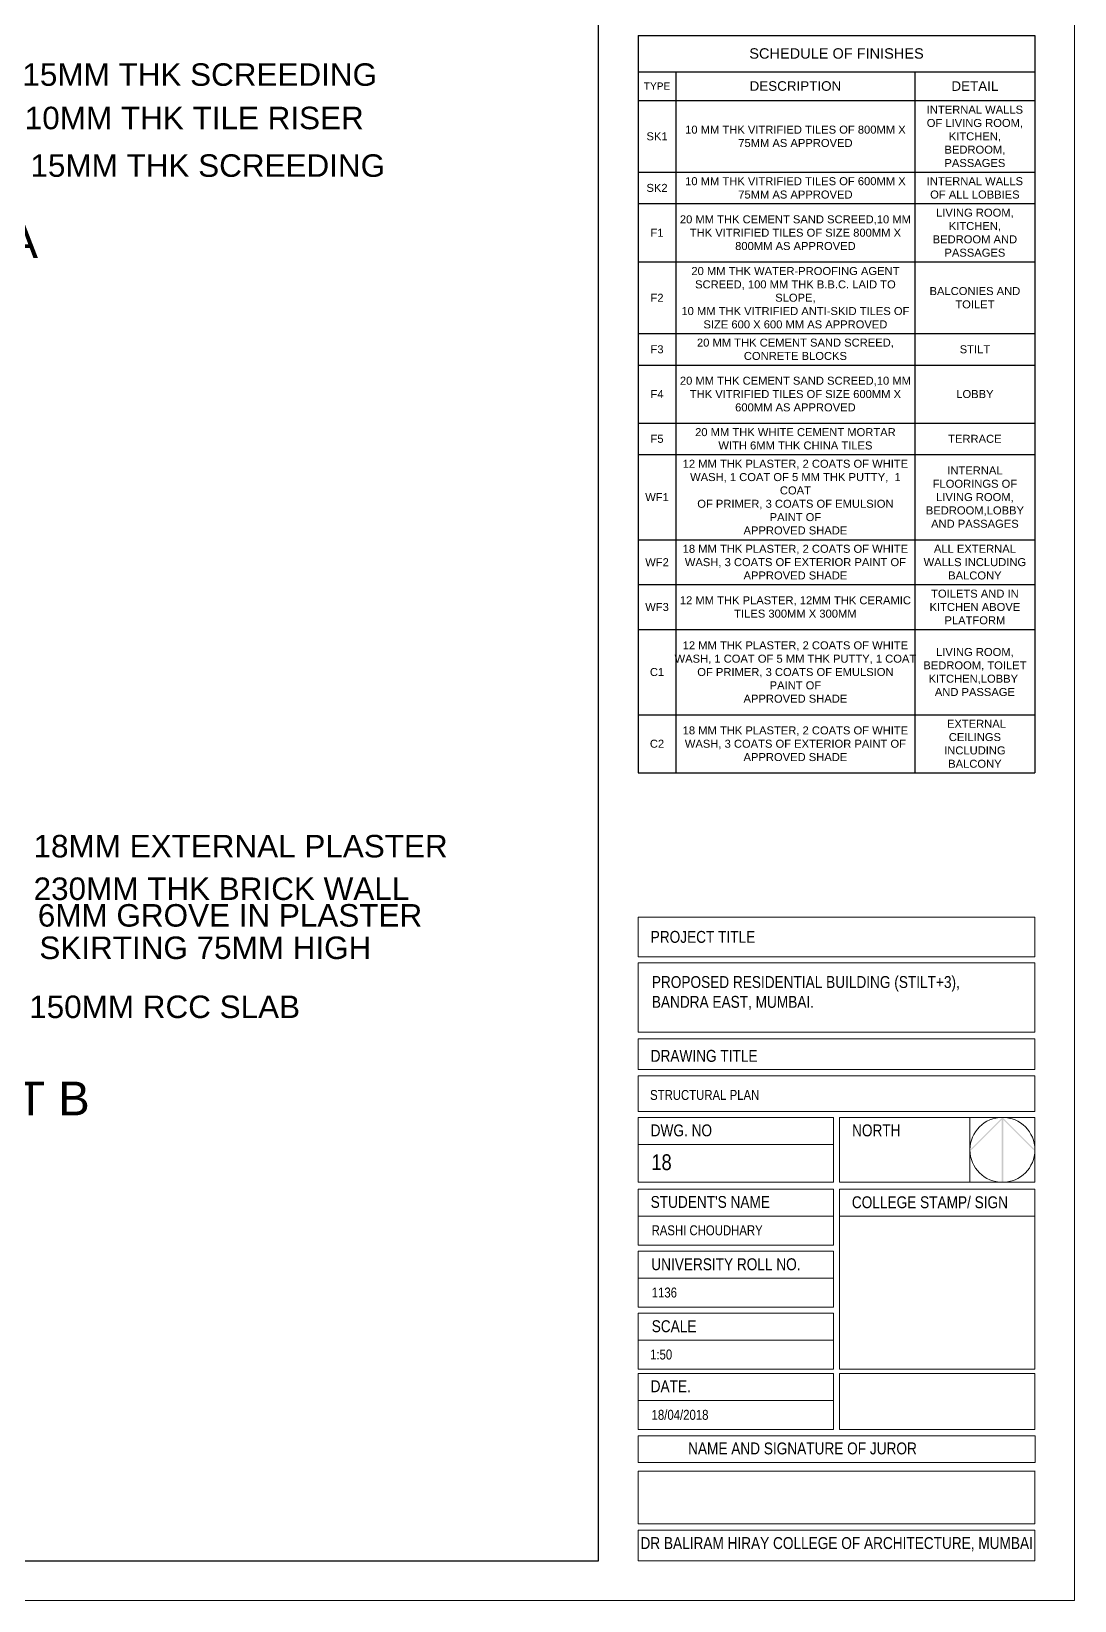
# Model space of a CAD drawing. Header units: millimetres. Extents: x -1932176 to 78768, y -1967 to 1266654.
# Drawn here: x -1855312.74 to -1855286.67, y 1151196.31 to 1151235.54 of the extents above; entities that cross this region are included whole.
import ezdxf

# ---------------------------------------------------------------- set-up
doc = ezdxf.new("R2010")
doc.units = ezdxf.units.MM
for name, color, linetype, lineweight in [('DIMENSION', 31, 'Continuous', 5), ('text', 252, 'Continuous', 5), ('WALLS-EL', 30, 'Continuous', 9)]:
    doc.layers.add(name, color=color, linetype=linetype, lineweight=lineweight)
doc.styles.add('150 height', font='arial.ttf', dxfattribs={"height": 150})
doc.styles.add('1OO NEW', font='arial.ttf', dxfattribs={"height": 100})
doc.styles.add('20 scale', font='ARIALN.TTF', dxfattribs={"height": 0.2})
doc.styles.get("Standard").update_dxf_attribs({"font": 'arial.ttf'})

# ---------------------------------------------------------------- blocks, each defined once
blk = doc.blocks.new('*T334')
at = {"layer": 'text', "color": 0, "linetype": 'ByBlock', "lineweight": -2, "ltscale": 30, "transparency": 16777216}
for p, q in [((0, 0), (9.916, 0)), ((0, 0), (0, -18.436)), ((9.916, 0), (9.916, -18.436)), ((0, -0.907), (9.916, -0.907)), ((0.945, -0.907), (0.945, -18.436)), ((6.916, -0.907), (6.916, -18.436)), ((0, -1.627), (9.916, -1.627)), ((0, -3.421), (9.916, -3.421)), ((0, -4.205), (9.916, -4.205)), ((0, -5.662), (9.916, -5.662)), ((0, -7.456), (9.916, -7.456)), ((0, -8.24), (9.916, -8.24)), ((0, -9.694), (9.916, -9.694)), ((0, -10.478), (9.916, -10.478)), ((0, -12.609), (9.916, -12.609)), ((0, -13.73), (9.916, -13.73)), ((0, -14.85), (9.916, -14.85)), ((0, -16.982), (9.916, -16.982)), ((0, -18.436), (9.916, -18.436))]:
    blk.add_line(p, q, dxfattribs=at)
at = {"layer": 'text', "color": 0, "linetype": 'Continuous', "lineweight": 9, "ltscale": 30, "transparency": 16777216, "attachment_point": 5}
for s, insert, char_height, width in [('SCHEDULE OF FINISHES', (4.958, -0.453), 0.26, 9.67582), ('TYPE', (0.473, -1.267), 0.18, 0.70541), ('DESCRIPTION', (3.931, -1.267), 0.24, 5.73049), ('DETAIL', (8.416, -1.267), 0.24, 2.75992), ('INTERNAL WALLS OF LIVING ROOM, KITCHEN, BEDROOM, PASSAGES', (8.416, -2.524), 0.2, 2.75992), ('10 MM THK VITRIFIED TILES OF 800MM X 75MM AS APPROVED', (3.931, -2.524), 0.2, 5.73049), ('SK1', (0.473, -2.524), 0.2, 0.70541), ('SK2', (0.473, -3.813), 0.2, 0.70541), ('10 MM THK VITRIFIED TILES OF 600MM X 75MM AS APPROVED', (3.931, -3.813), 0.2, 5.73049), ('INTERNAL WALLS OF ALL LOBBIES', (8.416, -3.813), 0.2, 2.75992), ('20 MM THK CEMENT SAND SCREED,10 MM\\PTHK VITRIFIED TILES OF SIZE 800MM X 800MM AS APPROVED', (3.931, -4.933), 0.2, 5.73049), ('LIVING ROOM, KITCHEN, BEDROOM AND PASSAGES ', (8.416, -4.933), 0.2, 2.75992), ('F1', (0.473, -4.933), 0.2, 0.70541), ('20 MM THK WATER-PROOFING AGENT SCREED, 100 MM THK B.B.C. LAID TO SLOPE,\\P10 MM THK VITRIFIED ANTI-SKID TILES OF\\PSIZE 600 X 600 MM AS APPROVED', (3.931, -6.559), 0.2, 5.73049), ('F2', (0.473, -6.559), 0.2, 0.70541), ('BALCONIES AND TOILET', (8.416, -6.559), 0.2, 2.75992), ('F3', (0.473, -7.848), 0.2, 0.70541), ('20 MM THK CEMENT SAND SCREED, CONRETE BLOCKS', (3.931, -7.848), 0.2, 5.73049), ('STILT', (8.416, -7.848), 0.2, 2.75992), ('20 MM THK CEMENT SAND SCREED,10 MM\\PTHK VITRIFIED TILES OF SIZE 600MM X 600MM AS APPROVED', (3.931, -8.967), 0.2, 5.73049), ('F4', (0.473, -8.967), 0.2, 0.70541), ('LOBBY', (8.416, -8.967), 0.2, 2.75992), ('F5', (0.473, -10.086), 0.2, 0.70541), ('20 MM THK WHITE CEMENT MORTAR WITH 6MM THK CHINA TILES', (3.931, -10.086), 0.2, 5.73049), ('TERRACE', (8.416, -10.086), 0.2, 2.75992), ('12 MM THK PLASTER, 2 COATS OF WHITE\\PWASH, 1 COAT OF 5 MM THK PUTTY,  1 COAT\\POF PRIMER, 3 COATS OF EMULSION PAINT OF\\PAPPROVED SHADE', (3.931, -11.543), 0.2, 5.73049), ('INTERNAL FLOORINGS OF LIVING ROOM, BEDROOM,LOBBY AND PASSAGES ', (8.416, -11.543), 0.2, 2.75992), ('WF1', (0.473, -11.543), 0.2, 0.70541), ('18 MM THK PLASTER, 2 COATS OF WHITE\\PWASH, 3 COATS OF EXTERIOR PAINT OF\\PAPPROVED SHADE', (3.931, -13.169), 0.2, 5.73049), ('ALL EXTERNAL WALLS INCLUDING BALCONY', (8.416, -13.169), 0.2, 2.75992), ('WF2', (0.473, -13.169), 0.2, 0.70541), ('12 MM THK PLASTER, 12MM THK CERAMIC^JTILES 300MM X 300MM', (3.931, -14.29), 0.2, 5.73049), ('TOILETS AND IN KITCHEN ABOVE PLATFORM', (8.416, -14.29), 0.2, 2.75992), ('WF3', (0.473, -14.29), 0.2, 0.70541), ('12 MM THK PLASTER, 2 COATS OF WHITE\\PWASH, 1 COAT OF 5 MM THK PUTTY, 1 COAT\\POF PRIMER, 3 COATS OF EMULSION PAINT OF\\PAPPROVED SHADE', (3.931, -15.916), 0.2, 5.73049), ('LIVING ROOM, BEDROOM, TOILET^JKITCHEN,LOBBY  AND PASSAGE', (8.416, -15.916), 0.2, 2.75992), ('C1', (0.473, -15.916), 0.2, 0.70541), (' EXTERNAL CEILINGS^JINCLUDING BALCONY', (8.416, -17.709), 0.2, 2.75992), ('C2', (0.473, -17.709), 0.2, 0.70541), ('18 MM THK PLASTER, 2 COATS OF WHITE^JWASH, 3 COATS OF EXTERIOR PAINT OF^JAPPROVED SHADE', (3.931, -17.709), 0.2, 5.73049)]:
    blk.add_mtext(s, dxfattribs=dict(at, insert=insert, char_height=char_height, width=width))

msp = doc.modelspace()

# ---------------------------------------------------------------- hatches: boundary and pattern name
at = {"layer": 'WALLS-EL', "ltscale": 2.5, "transparency": 33554687}
for points in [[(-1855289.2903, 1151207.58444), (-1855289.24823, 1151207.58444), (-1855288.47837, 1151208.35429), (-1855287.70852, 1151207.58444), (-1855287.66645, 1151207.58444), (-1855288.47837, 1151208.39636)], [(-1855288.49941, 1151208.33326), (-1855288.49941, 1151206.77278, 0.00647758), (-1855288.47837, 1151206.77251, 0.00647758), (-1855288.45734, 1151206.77278), (-1855288.45734, 1151208.33326), (-1855288.47837, 1151208.35429)]]:
    msp.add_hatch(color=256, dxfattribs=at).paths.add_polyline_path(points)

# ---------------------------------------------------------------- linework, layer by layer
at = {"layer": 'DIMENSION', "color": 6, "linetype": 'Continuous', "lineweight": 9, "ltscale": 2.5, "transparency": 33554687}
for p, q in [((-1855286.67499, 1151196.31493), (-1855286.67499, 1151255.21493)), ((-1855287.66657, 1151213.40135), (-1855297.5824, 1151213.40135)), ((-1855297.5824, 1151212.40977), (-1855297.5824, 1151213.40135)), ((-1855297.5824, 1151213.40135), (-1855287.66657, 1151213.40135)), ((-1855297.5824, 1151212.40977), (-1855297.5824, 1151213.40135)), ((-1855287.66657, 1151213.40135), (-1855287.66657, 1151212.40977)), ((-1855287.66657, 1151212.40977), (-1855297.5824, 1151212.40977)), ((-1855297.5824, 1151210.93151), (-1855297.5824, 1151212.26103)), ((-1855297.5824, 1151212.26103), (-1855287.66657, 1151212.26103)), ((-1855297.5824, 1151210.52167), (-1855297.5824, 1151212.26103)), ((-1855287.66657, 1151212.26103), (-1855287.66657, 1151210.52167)), ((-1855287.66657, 1151210.52167), (-1855297.5824, 1151210.52167)), ((-1855297.5824, 1151209.59414), (-1855297.5824, 1151210.35647)), ((-1855297.5824, 1151210.35647), (-1855287.66657, 1151210.35647)), ((-1855297.5824, 1151209.59414), (-1855297.5824, 1151210.35647)), ((-1855287.66657, 1151210.35647), (-1855287.66657, 1151209.59414)), ((-1855287.66657, 1151209.59414), (-1855297.5824, 1151209.59414)), ((-1855297.5824, 1151208.54449), (-1855297.5824, 1151209.43524)), ((-1855297.5824, 1151209.43524), (-1855287.66657, 1151209.43524)), ((-1855297.5824, 1151208.54449), (-1855297.5824, 1151209.43524)), ((-1855287.66657, 1151209.43524), (-1855287.66657, 1151208.54449)), ((-1855287.66657, 1151208.54449), (-1855297.5824, 1151208.54449)), ((-1855297.5824, 1151207.71904), (-1855297.5824, 1151208.39575)), ((-1855297.5824, 1151208.39575), (-1855292.69885, 1151208.39575)), ((-1855292.69885, 1151206.77189), (-1855292.69885, 1151208.39575)), ((-1855292.55011, 1151208.39575), (-1855287.66657, 1151208.39575)), ((-1855292.55011, 1151206.77189), (-1855292.55011, 1151208.39575)), ((-1855289.29042, 1151208.39575), (-1855289.29042, 1151206.77189)), ((-1855287.66657, 1151208.39575), (-1855287.66657, 1151206.77189)), ((-1855292.69885, 1151207.71904), (-1855297.5824, 1151207.71904)), ((-1855297.5824, 1151206.77189), (-1855297.5824, 1151207.71904)), ((-1855297.5824, 1151207.71904), (-1855292.69885, 1151207.71904)), ((-1855292.69885, 1151206.77189), (-1855297.5824, 1151206.77189)), ((-1855297.5824, 1151205.92216), (-1855297.5824, 1151206.59887)), ((-1855297.5824, 1151206.59887), (-1855292.69885, 1151206.59887)), ((-1855292.69885, 1151205.19812), (-1855292.69885, 1151206.59887)), ((-1855287.66657, 1151206.77189), (-1855292.55011, 1151206.77189)), ((-1855292.55011, 1151202.09914), (-1855292.55011, 1151206.59887)), ((-1855292.55011, 1151206.59887), (-1855287.66657, 1151206.59887)), ((-1855287.66657, 1151206.59887), (-1855287.66657, 1151202.09914)), ((-1855292.69885, 1151205.92216), (-1855297.5824, 1151205.92216)), ((-1855297.5824, 1151205.19812), (-1855297.5824, 1151205.92216)), ((-1855297.5824, 1151205.92216), (-1855292.69885, 1151205.92216)), ((-1855292.55011, 1151205.92216), (-1855287.66657, 1151205.92216)), ((-1855292.69885, 1151205.19812), (-1855297.5824, 1151205.19812)), ((-1855297.5824, 1151204.37267), (-1855297.5824, 1151205.04938)), ((-1855297.5824, 1151205.04938), (-1855292.69885, 1151205.04938)), ((-1855292.69885, 1151203.64863), (-1855292.69885, 1151205.04938)), ((-1855292.69885, 1151204.37267), (-1855297.5824, 1151204.37267)), ((-1855297.5824, 1151203.64863), (-1855297.5824, 1151204.37267)), ((-1855297.5824, 1151204.37267), (-1855292.69885, 1151204.37267)), ((-1855292.69885, 1151203.64863), (-1855297.5824, 1151203.64863)), ((-1855297.5824, 1151202.82318), (-1855297.5824, 1151203.49989)), ((-1855297.5824, 1151203.49989), (-1855292.69885, 1151203.49989)), ((-1855292.69885, 1151202.09914), (-1855292.69885, 1151203.49989)), ((-1855292.69885, 1151202.82318), (-1855297.5824, 1151202.82318)), ((-1855297.5824, 1151202.09914), (-1855297.5824, 1151202.82318)), ((-1855297.5824, 1151202.82318), (-1855292.69885, 1151202.82318)), ((-1855292.69885, 1151202.09914), (-1855297.5824, 1151202.09914)), ((-1855297.5824, 1151201.31548), (-1855297.5824, 1151201.99219)), ((-1855297.5824, 1151201.99219), (-1855292.69885, 1151201.99219)), ((-1855292.69885, 1151200.59144), (-1855292.69885, 1151201.99219)), ((-1855292.55011, 1151202.09914), (-1855287.66657, 1151202.09914)), ((-1855292.55011, 1151200.59144), (-1855292.55011, 1151201.99219)), ((-1855292.55011, 1151201.99219), (-1855287.66657, 1151201.99219)), ((-1855287.66657, 1151201.99219), (-1855287.66657, 1151200.59144)), ((-1855292.69885, 1151201.31548), (-1855297.5824, 1151201.31548)), ((-1855297.5824, 1151200.59144), (-1855297.5824, 1151201.31548)), ((-1855297.5824, 1151201.31548), (-1855292.69885, 1151201.31548)), ((-1855292.69885, 1151200.59144), (-1855297.5824, 1151200.59144)), ((-1855292.55011, 1151200.59144), (-1855287.66657, 1151200.59144)), ((-1855297.57817, 1151200.43793), (-1855287.66234, 1151200.43793)), ((-1855297.57817, 1151200.43793), (-1855297.57817, 1151199.76375)), ((-1855287.66234, 1151200.43793), (-1855287.66234, 1151199.76375)), ((-1855297.5824, 1151198.23268), (-1855297.5824, 1151199.55057)), ((-1855297.57817, 1151199.76375), (-1855287.66234, 1151199.76375)), ((-1855297.57817, 1151199.55057), (-1855287.66234, 1151199.55057)), ((-1855287.66657, 1151199.55057), (-1855287.66657, 1151198.23268)), ((-1855297.5824, 1151198.23268), (-1855287.66657, 1151198.23268)), ((-1855287.66657, 1151198.0721), (-1855297.5824, 1151198.0721)), ((-1855297.5824, 1151197.30651), (-1855297.5824, 1151198.0721)), ((-1855287.66657, 1151198.0721), (-1855287.66657, 1151197.30651)), ((-1855297.5824, 1151197.30651), (-1855294.18623, 1151197.30651)), ((-1855287.66657, 1151197.30651), (-1855297.5824, 1151197.30651)), ((-1855287.66657, 1151197.30651), (-1855297.5824, 1151197.30651)), ((-1855286.67499, 1151196.31493), (-1855376.3544, 1151196.31493))]:
    msp.add_line(p, q, dxfattribs=at)
at = {"layer": 'DIMENSION', "color": 6, "linetype": 'Continuous', "lineweight": 25, "ltscale": 2.5, "transparency": 33554687}
for p, q in [((-1855298.57398, 1151197.30651), (-1855298.57398, 1151254.22335)), ((-1855375.36281, 1151197.30651), (-1855298.57398, 1151197.30651))]:
    msp.add_line(p, q, dxfattribs=at)
at = {"layer": 'WALLS-EL', "ltscale": 2.5, "transparency": 33554687}
msp.add_circle((-1855288.4785, 1151207.58382), 0.81193, dxfattribs=at)

# ---------------------------------------------------------------- block references
msp.add_blockref('*T334', (-1855297.5824, 1151235.44378))

# ---------------------------------------------------------------- texts
at = {"layer": 'DIMENSION', "linetype": 'Continuous', "lineweight": 25, "transparency": 33554687, "style": '20 scale'}
for s, height, p in [('PROJECT TITLE ', 0.2974747, (-1855297.26744, 1151212.75902)), ('DRAWING TITLE ', 0.2974747, (-1855297.26784, 1151209.78417)), ('STRUCTURAL PLAN', 0.2478956, (-1855297.28271, 1151208.83181)), ('DWG. NO ', 0.297475, (-1855297.26784, 1151207.9214)), ('NORTH', 0.297475, (-1855292.23619, 1151207.9214)), ('18', 0.396633, (-1855297.24904, 1151207.07631)), ("STUDENT'S NAME", 0.2974747, (-1855297.26784, 1151206.132)), ('COLLEGE STAMP/ SIGN', 0.2974747, (-1855292.24072, 1151206.12452)), ('RASHI CHOUDHARY', 0.2478956, (-1855297.24529, 1151205.44852)), ('UNIVERSITY ROLL NO.', 0.2974747, (-1855297.25288, 1151204.57503)), ('1136', 0.247896, (-1855297.24192, 1151203.8928)), ('SCALE ', 0.297475, (-1855297.24196, 1151203.02554)), ('1:50', 0.247896, (-1855297.28271, 1151202.34331)), ('DATE.', 0.297475, (-1855297.26784, 1151201.52533)), ('18/04/2018', 0.247896, (-1855297.24529, 1151200.83561)), ('NAME AND SIGNATURE OF JUROR', 0.2974747, (-1855296.33323, 1151199.97106)), ('DR BALIRAM HIRAY COLLEGE OF ARCHITECTURE, MUMBAI', 0.2974747, (-1855297.52341, 1151197.60468))]:
    msp.add_text(s, height=height, dxfattribs=at).set_placement(p)
at = {"layer": 'DIMENSION', "linetype": 'Continuous', "lineweight": 25, "transparency": 33554687, "insert": (-1855297.23913, 1151211.9275), "char_height": 0.2974747, "attachment_point": 1, "style": '20 scale'}
msp.add_mtext_dynamic_manual_height_columns('PROPOSED RESIDENTIAL BUILDING (STILT+3),\\PBANDRA EAST, MUMBAI.', width=7.5082918, gutter_width=1, heights=[0], dxfattribs=at)
at = {"layer": 'text', "lineweight": 9, "style": '150 height'}
for s, p in [('DETAIL AT A', (-1855319.65071, 1151229.88075, 0)), ('DETAIL AT B', (-1855318.35806, 1151208.44617, 0))]:
    msp.add_text(s, height=0.84375, dxfattribs=at).set_placement(p)
at = {"layer": 'text', "char_height": 0.5625, "attachment_point": 1, "style": '1OO NEW'}
for s, insert, width in [('15MM THK SCREEDING', (-1855312.96775, 1151234.74595, 0), 9.8340851), ('10MM THK TILE RISER', (-1855312.9084, 1151233.6607), 9.8340851), ('15MM THK SCREEDING', (-1855312.76616, 1151232.47078, 0), 9.8340851), ('18MM EXTERNAL PLASTER', (-1855312.68925, 1151215.45696, 0), 20.5787727), ('230MM THK BRICK WALL', (-1855312.68774, 1151214.39269, 0), 20.5787727), ('6MM GROVE IN PLASTER', (-1855312.58226, 1151213.72699, 0), 20.5787727), ('SKIRTING 75MM HIGH', (-1855312.54384, 1151212.91627, 0), 20.5787727), ('150MM RCC SLAB', (-1855312.79756, 1151211.44096, 0), 20.5787727)]:
    msp.add_mtext(s, dxfattribs=dict(at, insert=insert, width=width))

doc.saveas('drawing.dxf')
